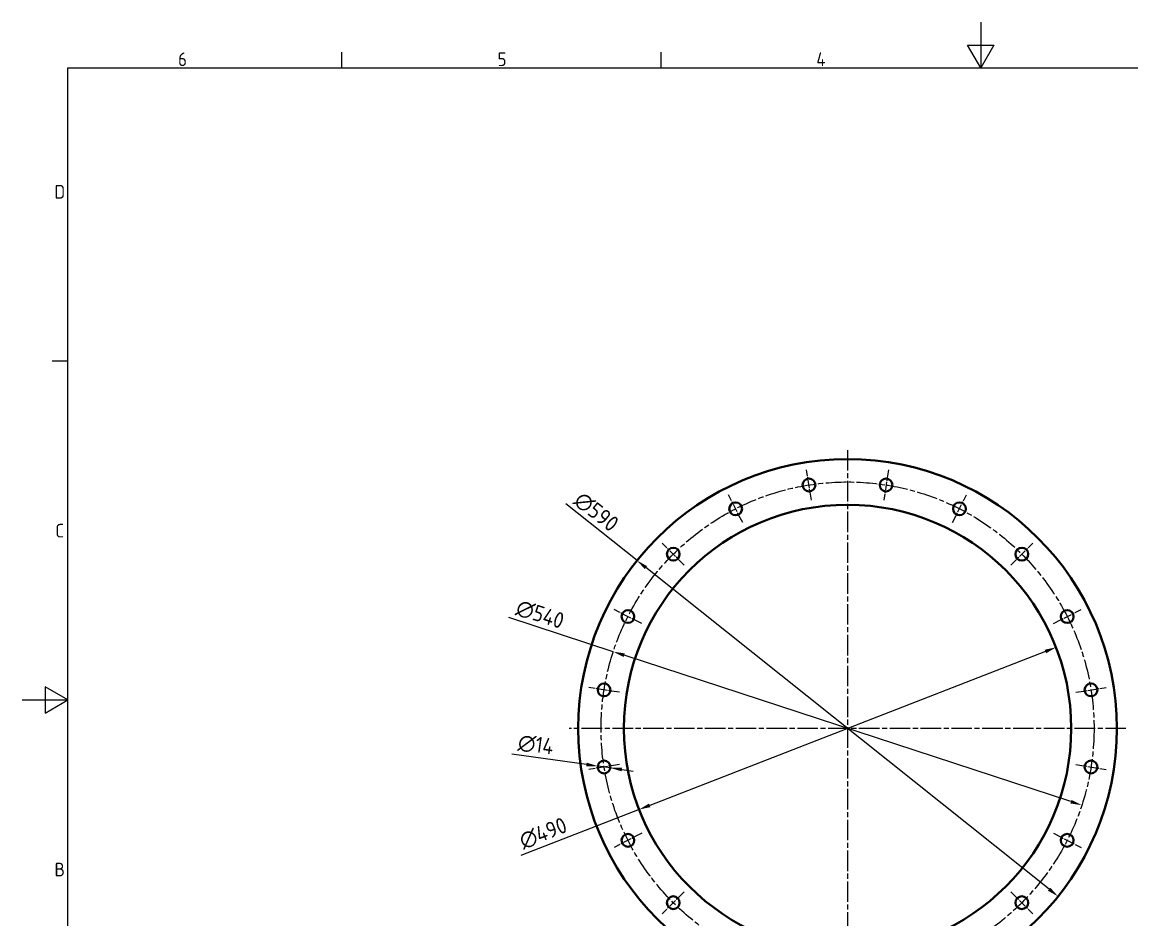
# Model space of a CAD drawing. Header units: millimetres. Extents: x 0 to 2100, y 0 to 1485.
# Drawn here: x 0 to 1215, y 502 to 1485 of the extents above; entities that cross this region are included whole.
import ezdxf

# ---------------------------------------------------------------- set-up
doc = ezdxf.new("R2010")
doc.units = ezdxf.units.MM
doc.header["$LTSCALE"] = 5
doc.linetypes.add('CHAIN', pattern=[0.35429999999999995, 0.2362, -0.0295, 0.0591, -0.0295])
doc.layers.get('0').update_dxf_attribs({"color": 3, "lineweight": 25})
for name, color, linetype, lineweight in [('가시적인 것(ISO)', 3, 'Continuous', 40), ('경계(ISO)', 7, 'Continuous', 25), ('중심 표식(ISO)', 1, 'Continuous', 25), ('중심선(ISO)', 1, 'Continuous', 25), ('치수(ISO)', 2, 'Continuous', 25)]:
    doc.layers.add(name, color=color, linetype=linetype, lineweight=lineweight)
doc.styles.add('문자 텍스트_M2B', font='isocp.shx')
doc.styles.add('치수 텍스트_PSTEK_POSCO', font='isocp.shx')
doc.dimstyles.new('치수_PSTEK_POSCO', dxfattribs={"dimscale": 5, "dimtxt": 3.5, "dimasz": 2.5, "dimexe": 2, "dimexo": 2.5, "dimgap": 1, "dimtad": 1, "dimrnd": 1e-08, "dimdsep": 46, "dimtxsty": '치수 텍스트_PSTEK_POSCO', "dimcen": 0.09, "dimdle": 10, "dimclrd": 7, "dimclre": 7, "dimclrt": 2, "dimadec": 1, "dimazin": 2, "dimtfac": 1, "dimtmove": 0, "dimatfit": 3, "dimfxl": 0, "dimtolj": 1, "dimlwd": -1, "dimlwe": -1, "dimarcsym": 0})

# ---------------------------------------------------------------- blocks, each defined once
blk = doc.blocks.new('경계 Default Border')
at = {"layer": '경계(ISO)'}
for p, q in [((70, 287.0000076293945), (70, 290.4000091552734)), ((140, 287.0000076293945), (140, 290.4000091552734)), ((10, 222.7499961853027), (6.599999666213989, 222.7499961853027))]:
    blk.add_line(p, q, dxfattribs=at)
at = {"layer": '경계(ISO)', "flags": 128}
for points in [[(210, 297.0000076293945), (210, 287.0000076293945), (207.1132469177246, 292.0000076293945), (212.8867530822754, 292.0000076293945), (210, 287.0000076293945)], [(10, 10), (10, 287.0000076293945), (410, 287.0000076293945), (410, 10), (10, 10)], [(0, 148.5000038146973), (10, 148.5000038146973), (5, 151.3867473602295), (5, 145.6132507324219), (10, 148.5000038146973)]]:
    blk.add_lwpolyline(points, dxfattribs=at)
at = {"layer": '경계(ISO)', "color": 2, "char_height": 3.00000011920929, "attachment_point": 7, "style": '문자 텍스트_M2B'}
for s, insert in [('6', (34.14453946055966, 287.3713945155963)), ('5', (104.1445394605597, 287.3713945155963)), ('4', (173.9734701308116, 287.4)), ('D', (7.078270083685684, 258.3463944559917)), ('C', (7.244539400955009, 184.0963944559917)), ('B', (7.078270083685684, 109.8463944559917))]:
    blk.add_mtext(s, dxfattribs=dict(at, insert=insert))
blk = doc.blocks.new('*D22')
at = {"layer": 'Defpoints', "color": 0, "transparency": 16777216}
for p in [(673.4426955394914, 895.2959256096971), (1134.684512457959, 527.388347098802)]:
    blk.add_point(p, dxfattribs=at)
at = {"layer": '치수(ISO)', "color": 7, "transparency": 16777216}
for p, q in [((673.4426955394914, 895.2959256096971), (595.648093912128, 957.348459565009)), ((1124.912440065619, 535.1829991858972), (683.2147679318318, 887.5012735226018))]:
    blk.add_line(p, q, dxfattribs=at)
for points in [[(684.5138766130144, 889.1299522546585), (681.9156592506494, 885.8725947905451), (673.4426955394914, 895.2959256096971)], [(1126.211548746802, 536.8116779179541), (1123.613331384437, 533.5543204538405), (1134.684512457959, 527.388347098802)]]:
    blk.add_solid(points, dxfattribs=at)
at = {"layer": '치수(ISO)', "color": 2, "transparency": 16777216, "insert": (608.1310401648691, 964.9798783617455), "char_height": 17.5, "attachment_point": 4, "rotation": 321.4225351260109, "style": '치수 텍스트_PSTEK_POSCO'}
blk.add_mtext('\\A1;∅590', dxfattribs=at)
blk = doc.blocks.new('*D23')
at = {"layer": 'Defpoints', "color": 0, "transparency": 16777216}
for p in [(647.4911297800822, 795.4287909037386), (1160.636078217367, 627.2554818047568)]:
    blk.add_point(p, dxfattribs=at)
at = {"layer": '치수(ISO)', "color": 7, "transparency": 16777216}
for p, q in [((647.4911297800822, 795.4287909037386), (532.9583966363333, 832.9646738771416)), ((1148.757722929467, 631.1483824783443), (659.3694850679822, 791.5358902301509))]:
    blk.add_line(p, q, dxfattribs=at)
for points in [[(660.0183018469136, 793.5156161114678), (658.720668289051, 789.5561643488345), (647.4911297800822, 795.4287909037386)], [(1149.406539708398, 633.1281083596609), (1148.108906150536, 629.1686565970274), (1160.636078217367, 627.2554818047568)]]:
    blk.add_solid(points, dxfattribs=at)
at = {"layer": '치수(ISO)', "color": 2, "transparency": 16777216, "insert": (541.9919294924396, 844.4737044243968), "char_height": 17.5, "attachment_point": 4, "rotation": 341.85444608647947, "style": '치수 텍스트_PSTEK_POSCO'}
blk.add_mtext('\\A1;∅540', dxfattribs=at)
blk = doc.blocks.new('*D24')
at = {"layer": 'Defpoints', "color": 0, "transparency": 16777216}
for p in [(1132.406378921089, 800.1372777796385), (675.720829076362, 622.5469949288607)]:
    blk.add_point(p, dxfattribs=at)
at = {"layer": '치수(ISO)', "color": 7, "transparency": 16777216}
for p, q in [((1120.756237343417, 795.6069134212003), (687.3709706540336, 627.077359287299)), ((675.720829076362, 622.5469949288607), (546.1480693740435, 572.1603272247605))]:
    blk.add_line(p, q, dxfattribs=at)
for points in [[(1120.001176617011, 797.5486036841455), (1121.511298069824, 793.665223158255), (1132.406378921089, 800.1372777796385)], [(686.6159099276273, 629.0190495502442), (688.1260313804399, 625.1356690243537), (675.720829076362, 622.5469949288607)]]:
    blk.add_solid(points, dxfattribs=at)
at = {"layer": '치수(ISO)', "color": 2, "transparency": 16777216, "insert": (545.8247252108301, 586.7876287035745), "char_height": 17.5, "attachment_point": 4, "rotation": 21.249453506639714, "style": '치수 텍스트_PSTEK_POSCO'}
blk.add_mtext('\\A1;∅490', dxfattribs=at)
blk = doc.blocks.new('*D26')
at = {"layer": 'Defpoints', "color": 0, "transparency": 16777216}
for p in [(630.4543085558166, 670.0678268883167), (644.3211955202582, 668.1418346984573)]:
    blk.add_point(p, dxfattribs=at)
at = {"layer": '치수(ISO)', "color": 7, "transparency": 16777216}
for p, q in [((618.0731594804224, 671.7874627721199), (536.4911244617299, 683.118510806315)), ((644.3211955202582, 668.1418346984573), (630.4543085558166, 670.0678268883167)), ((656.7023445956526, 666.4221988146542), (669.0834936710469, 664.7025629308511))]:
    blk.add_line(p, q, dxfattribs=at)
for points in [[(618.3597654610562, 673.850987618019), (617.7865534997885, 669.7239379262207), (630.4543085558166, 670.0678268883167)], [(656.9889505762864, 668.4857236605533), (656.4157386150187, 664.3586739687552), (644.3211955202582, 668.1418346984573)]]:
    blk.add_solid(points, dxfattribs=at)
at = {"layer": '치수(ISO)', "color": 2, "transparency": 16777216, "insert": (543.335183564071, 696.0499204357276), "char_height": 17.5, "attachment_point": 4, "rotation": 352.0926927156107, "style": '치수 텍스트_PSTEK_POSCO'}
blk.add_mtext('\\A1;∅14', dxfattribs=at)

msp = doc.modelspace()

# ---------------------------------------------------------------- linework, layer by layer
at = {"layer": '가시적인 것(ISO)'}
for centre, radius in [((904.0636039987254, 711.3421363542495), 295), ((861.8262984378632, 978.0179883149369), 7.000000000000001), ((946.3009095595877, 978.0179883149369), 7.000000000000001), ((904.0636039987254, 711.3421363542495), 245), ((781.4861690690477, 951.9138978851089), 7.000000000000001), ((1026.641038928403, 951.9138978851089), 7.000000000000001), ((713.1447730783575, 902.2609672746174), 7.000000000000001), ((1094.982434919093, 902.2609672746174), 7.000000000000001), ((663.491842467866, 833.9195712839272), 7.000000000000001), ((1144.635365529585, 833.9195712839271), 7.000000000000001), ((637.3877520380381, 753.579441915112), 7.000000000000001), ((1170.739455959413, 753.5794419151117), 7.000000000000001), ((637.3877520380381, 669.1048307933872), 7.000000000000001), ((1170.739455959413, 669.1048307933871), 7.000000000000001), ((663.4918424678659, 588.764701424572), 7.000000000000001), ((1144.635365529585, 588.7647014245717), 7.000000000000001), ((713.1447730783574, 520.4233054338818), 7.000000000000001), ((1094.982434919093, 520.4233054338815), 7.000000000000001)]:
    msp.add_circle(centre, radius, dxfattribs=at)
at = {"layer": '중심 표식(ISO)', "linetype": 'CHAIN', "ltscale": 19.05165100097656}
for p, q in [((904.0636039987254, 1016.34213635425), (904.0636039987254, 406.3421363542495)), ((1209.063603998726, 711.3421363542495), (599.0636039987253, 711.3421363542495))]:
    msp.add_line(p, q, dxfattribs=at)
at = {"layer": '중심 표식(ISO)', "linetype": 'CHAIN', "ltscale": 7.556110382080078}
for p, q in [((864.485684343547, 961.2272865248195), (859.1669125321794, 994.8086901050542)), ((948.9602954652718, 994.8086901050542), (943.6415236539037, 961.2272865248195)), ((789.20400756462, 936.7667869739066), (773.7683305734755, 967.0610087963112)), ((1018.923200432831, 936.7667869739066), (1034.358877423975, 967.0610087963112)), ((725.1655883585288, 890.240151994446), (701.1239577981863, 914.2817825547888)), ((1082.961619638922, 890.2401519944463), (1107.003250199265, 914.2817825547887)), ((678.6389533790682, 826.2017327883548), (648.3447315566639, 841.6374097794996)), ((1129.488254618383, 826.2017327883547), (1159.782476440787, 841.6374097794994)), ((654.1784538281554, 750.920056009428), (620.5970502479207, 756.2388278207961)), ((1153.948754169295, 750.9200560094278), (1187.53015774953, 756.2388278207958)), ((654.1784538281554, 671.7642166990711), (620.5970502479207, 666.4454448877034)), ((1153.948754169295, 671.7642166990709), (1187.53015774953, 666.4454448877033)), ((678.6389533790682, 596.4825399201442), (648.3447315566636, 581.0468629289998)), ((1129.488254618382, 596.482539920144), (1159.782476440787, 581.0468629289996)), ((725.1655883585287, 532.4441207140529), (701.123957798186, 508.4024901537105)), ((1082.961619638922, 532.4441207140528), (1107.003250199265, 508.4024901537103))]:
    msp.add_line(p, q, dxfattribs=at)
at = {"layer": '중심선(ISO)', "linetype": 'CHAIN', "ltscale": 19.05165100097656}
msp.add_circle((904.0636039987245, 711.3421363542477), 270.0000000000022, dxfattribs=at)

# ---------------------------------------------------------------- block references
at = {"xscale": 5, "yscale": 5, "zscale": 5}
msp.add_blockref('경계 Default Border', (0, 0), dxfattribs=at)

# ---------------------------------------------------------------- dimensions: what is measured, and where the dimension line sits
at = {"layer": '치수(ISO)', "color": 7}
for p1, p2, override, picture, middle in [((1134.684512457959, 527.388347098802), (673.4426955394914, 895.2959256096971), {"dimdec": 2, "dimlfac": 1, "dimtp": 0, "dimtm": -0, "dimtdec": 2, "dimatfit": 2}, '*D22', (618.0554286676083, 939.4753440572949)), ((1160.636078217367, 627.2554818047568), (647.4911297800822, 795.4287909037386), {"dimdec": 2, "dimlfac": 0.999999999999999, "dimtp": 0, "dimtm": -0, "dimtdec": 2, "dimatfit": 2}, '*D23', (560.9978622407391, 823.7752825941906)), ((1132.406378921089, 800.1372777796385), (675.720829076362, 622.5469949288607), {"dimdec": 2, "dimlfac": 1, "dimtp": 0, "dimtm": -0, "dimtdec": 2, "dimatfit": 2}, '*D24', (573.6773214467103, 582.8655655751253)), ((644.3211955202582, 668.1418346984573), (630.4543085558166, 670.0678268883167), {"dimdec": 2, "dimlfac": 1, "dimtp": 0, "dimtm": -0, "dimtdec": 2, "dimatfit": 2}, '*D26', (557.9105123621621, 680.1435407273358))]:
    dim = msp.add_diameter_dim_2p(p1=p1, p2=p2, dimstyle='치수_PSTEK_POSCO', override=override, dxfattribs=at)
    dim.commit()
    dim.dimension.update_dxf_attribs({"geometry": picture, "text_midpoint": middle, "dimtype": 163})

doc.saveas('drawing.dxf')
